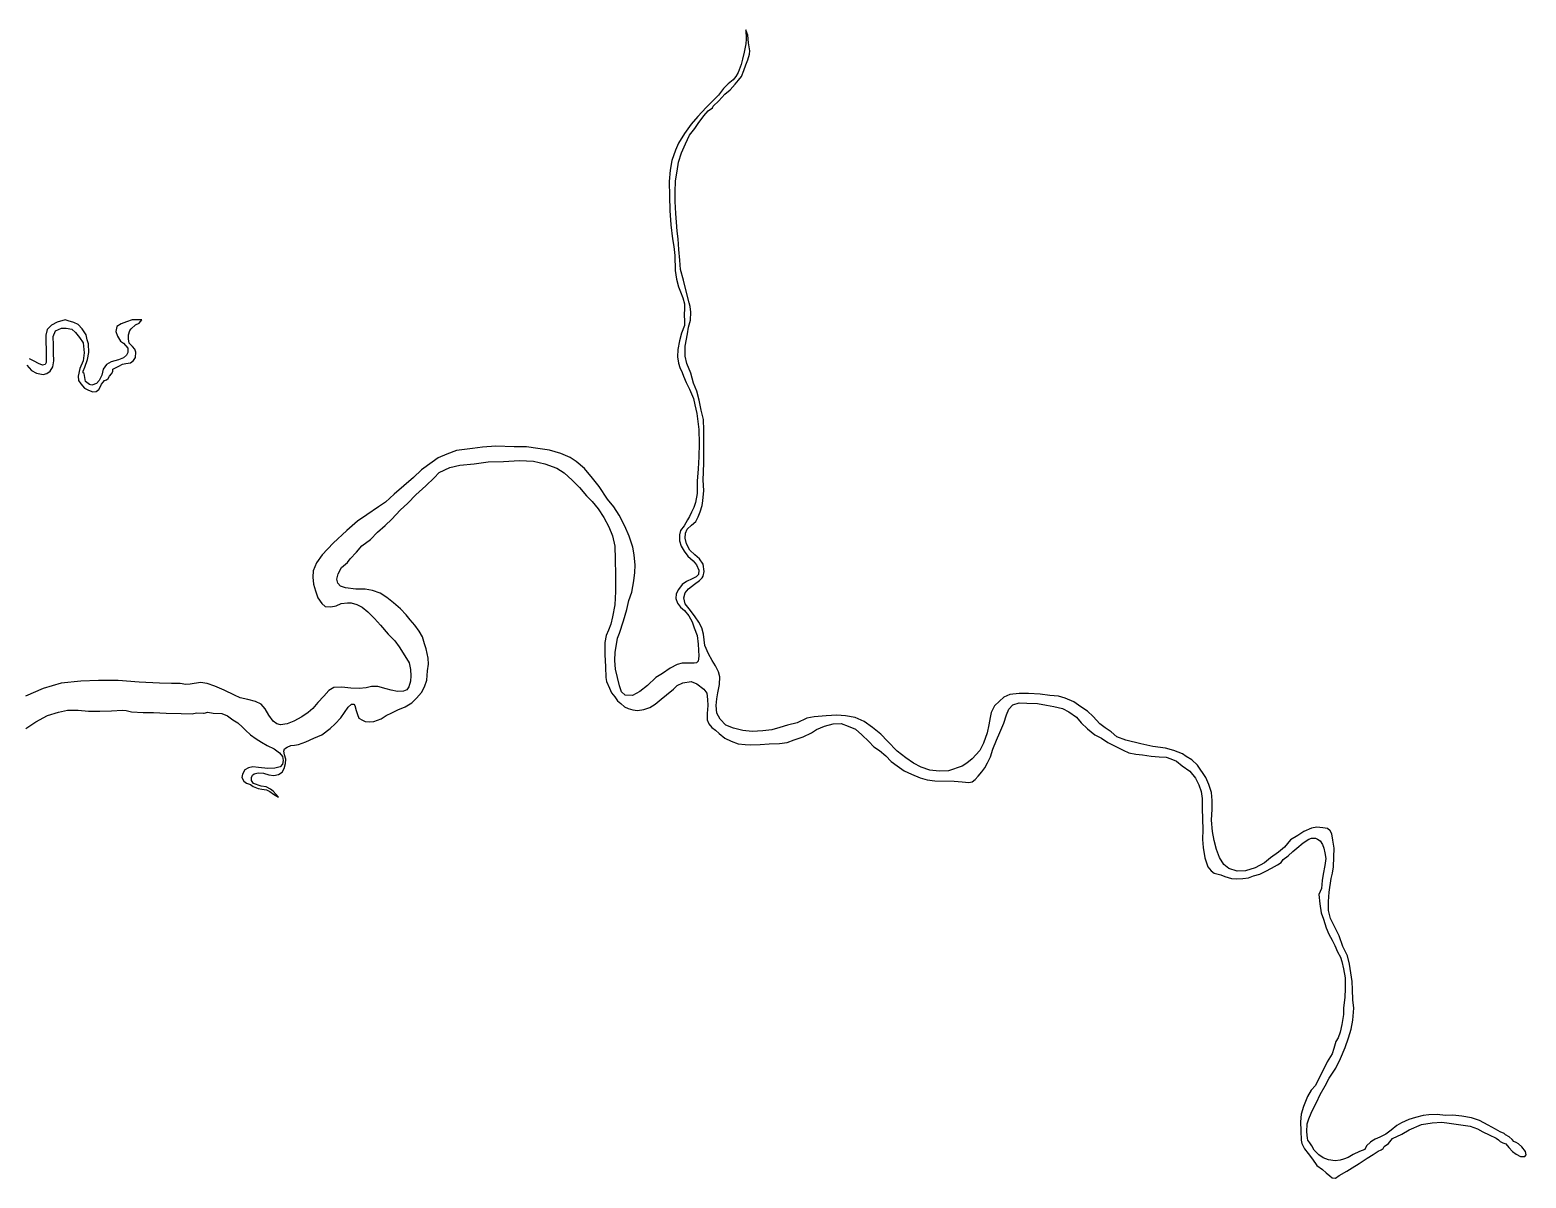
# Model space of a CAD drawing. Extents: x 283583 to 658922, y 889284 to 1241133.
# Drawn here: x 554129 to 563612, y 976464 to 983737 of the extents above; entities that cross this region are included whole.
import ezdxf

# ---------------------------------------------------------------- set-up
doc = ezdxf.new("R2010")
doc.units = 0
doc.header["$MEASUREMENT"] = 0
doc.layers.add('PUNTARENAS', color=7, linetype='Continuous')

msp = doc.modelspace()

# ---------------------------------------------------------------- linework, layer by layer
at = {"layer": 'PUNTARENAS', "color": 241}
for points in [[(554104, 979311.7), (554167, 979354.2), (554241.1, 979393), (554309.6, 979415.1), (554367, 979428), (554435.5, 979427.9), (554500.3, 979422.3), (554572.5, 979421.3), (554646.6, 979423), (554716.9, 979428.5), (554739.1, 979424.7), (554772.4, 979417.3), (554846.5, 979413.5), (554913.1, 979413.4), (554992.7, 979409.6), (555087.2, 979405.8), (555157.5, 979403.8), (555186.1, 979410.3), (555229.5, 979408.2), (555233.6, 979408.6), (555256.4, 979414.3), (555291.6, 979408.1), (555345.4, 979405.9), (555382.6, 979391.4), (555415.6, 979366.6), (555446.6, 979347.9), (555477.6, 979321), (555496.2, 979300.3), (555527.2, 979271.3), (555564.4, 979246.4), (555597.5, 979225.7), (555632.6, 979204.9), (555678.1, 979182.1), (555711.2, 979157.2), (555729.7, 979134.5), (555733.8, 979109.6), (555729.7, 979084.8), (555715.2, 979068.3), (555682.1, 979060.1), (555636.6, 979058.1), (555578.7, 979064.3), (555541.4, 979068.5), (555514.5, 979062.4), (555491.8, 979050), (555477.2, 979023.1), (555473.1, 979000.4), (555485.5, 978977.6), (555502, 978965.2), (555526.8, 978956.8), (555545.4, 978944.4), (555576.4, 978932), (555599.2, 978927.8), (555628.1, 978923.6), (555650.9, 978913.2), (555673.6, 978896.7), (555704.6, 978875.9), (555671.5, 978915.3), (555655, 978927.7), (555626.1, 978942.2), (555595, 978946.4), (555547.5, 978963), (555533, 978981.7), (555533.1, 979000.3), (555539.3, 979016.8), (555551.7, 979025.1), (555576.5, 979031.2), (555609.6, 979029.1), (555642.7, 979018.7), (555675.8, 979014.6), (555704.8, 979020.7), (555727.5, 979035.2), (555740, 979057.9), (555750.4, 979091), (555752.5, 979117.9), (555742.2, 979144.8), (555738.1, 979167.6), (555742.2, 979182), (555760.8, 979194.4), (555783.6, 979204.7), (555806.4, 979206.8), (555832.2, 979209.8), (555877.8, 979226.3), (555929.5, 979251.1), (555979.2, 979271.7), (556033, 979310.9), (556064.1, 979341.9), (556099.3, 979379.1), (556147, 979447.3), (556167.7, 979465.9), (556182.1, 979465.9), (556188.3, 979457.6), (556196.6, 979426.6), (556204.8, 979399.7), (556215.1, 979376.9), (556237.9, 979364.4), (556254.4, 979356.2), (556283.4, 979354), (556308.2, 979356.1), (556354.7, 979373.6), (556387.9, 979394.2), (556423.1, 979410.7), (556460.3, 979429.3), (556507.9, 979449.9), (556549.3, 979474.7), (556580.4, 979503.6), (556611.5, 979538.7), (556630.1, 979576), (556644.6, 979617.3), (556648.9, 979677.3), (556655.1, 979718.7), (556653.1, 979758), (556640.8, 979815.9), (556630.5, 979849), (556618.1, 979892.5), (556596.4, 979928.7), (556569.6, 979966), (556538.6, 979999.1), (556513.8, 980032.2), (556478.7, 980069.5), (556433.3, 980106.8), (556391.9, 980142), (556348.5, 980169), (556301, 980185.6), (556253.4, 980193.9), (556195.5, 980194), (556129.3, 980202.3), (556098.3, 980212.7), (556081.8, 980231.4), (556075.6, 980258.3), (556083.9, 980291.3), (556104.7, 980332.7), (556141.9, 980363.7), (556159.6, 980387.4), (556198.9, 980428.7), (556234.1, 980468), (556288, 980509.3), (556333.5, 980554.7), (556381.2, 980598.1), (556422.6, 980637.4), (556476.4, 980695.2), (556524.1, 980738.6), (556574.8, 980791.3), (556639, 980849.1), (556690.8, 980898.7), (556723.9, 980933.8), (556790.2, 980964.8), (556854.3, 980979.1), (556945.3, 980989.4), (557034.3, 981001.7), (557131.5, 981003.6), (557232.9, 981009.7), (557321.8, 981005.4), (557392.1, 980988.8), (557468.6, 980961.8), (557516.2, 980930.7), (557565.8, 980885.1), (557613.3, 980837.5), (557656.6, 980785.7), (557692.8, 980749.5), (557732, 980703.9), (557767.1, 980648), (557798.1, 980590.1), (557822.8, 980532.1), (557837.2, 980465.9), (557839.2, 980385.2), (557841.1, 980283.9), (557841, 980180.4), (557836.7, 980095.6), (557822.2, 980019.1), (557811.8, 979973.6), (557797.2, 979934.4), (557781.7, 979900.2), (557773.3, 979856.8), (557773.2, 979780.3), (557777.3, 979701.7), (557779.2, 979635.5), (557783.4, 979608.6), (557801.9, 979567.2), (557816.4, 979538.2), (557837, 979511.3), (557853.5, 979486.4), (557874.2, 979469.9), (557899, 979449.2), (557921.7, 979438.8), (557950.7, 979430.5), (557979.6, 979426.3), (558021, 979432.4), (558058.2, 979444.8), (558091.4, 979465.5), (558130.7, 979498.5), (558164.9, 979524.3), (558208.4, 979561.5), (558231.2, 979584.2), (558268.4, 979600.7), (558320.1, 979608.9), (558357.3, 979594.4), (558400.7, 979561.2), (558419.3, 979536.4), (558423.4, 979495), (558425.4, 979457.8), (558421.2, 979406.1), (558421.2, 979366.8), (558433.5, 979341.9), (558452.1, 979317.1), (558474.9, 979300.5), (558497.6, 979279.8), (558534.8, 979250.8), (558574.1, 979232.1), (558617.5, 979215.5), (558663, 979211.3), (558698.1, 979209.2), (558758.1, 979211.2), (558814, 979215.2), (558880.2, 979217.2), (558929.8, 979223.4), (558973.3, 979239.9), (559031.2, 979258.4), (559083, 979285.2), (559115.1, 979304.8), (559164.7, 979327.5), (559220.6, 979341.9), (559272.3, 979343.9), (559315.7, 979327.3), (559361.2, 979306.6), (559402.5, 979271.4), (559445.9, 979229.9), (559479, 979194.7), (559514.1, 979171.9), (559555.4, 979138.8), (559588.5, 979103.6), (559625.7, 979074.6), (559671.2, 979043.5), (559716.6, 979022.7), (559772.5, 978999.9), (559815.9, 978987.4), (559865.5, 978979.1), (559987.6, 978978.9), (560037.2, 978974.7), (560080.6, 978970.5), (560101.3, 978974.6), (560119.9, 978989.1), (560138.6, 979009.8), (560163.5, 979036.6), (560182.1, 979063.5), (560198.7, 979094.5), (560218.4, 979132.7), (560232.9, 979180.3), (560255.8, 979238.2), (560276.5, 979285.7), (560301.4, 979345.7), (560320.1, 979397.4), (560334.6, 979434.6), (560359.5, 979461.4), (560398.8, 979473.8), (560448.4, 979471.7), (560516.7, 979469.5), (560572.5, 979459.1), (560620.1, 979450.7), (560673.9, 979438.3), (560715.2, 979417.5), (560762.7, 979384.4), (560791.7, 979347.1), (560833, 979309.8), (560878.4, 979272.5), (560921.8, 979249.7), (560961.1, 979222.8), (561012.8, 979197.9), (561058.3, 979175.1), (561095.5, 979158.5), (561138.9, 979150.1), (561180.3, 979143.9), (561237.1, 979136.5), (561286.8, 979132.3), (561330.2, 979130.2), (561361.2, 979119.8), (561396.4, 979105.3), (561433.6, 979074.2), (561481.1, 979041.1), (561516.2, 978997.6), (561538.9, 978954.1), (561553.3, 978912.7), (561559.5, 978867.2), (561559.4, 978807.2), (561561.4, 978736.9), (561563.3, 978672.8), (561561.2, 978608.6), (561565.3, 978556.9), (561575.5, 978492.8), (561596.1, 978434.8), (561616.8, 978410), (561635.4, 978395.5), (561676.7, 978385.1), (561703.6, 978374.7), (561745, 978362.3), (561778.1, 978360.1), (561816.3, 978361.1), (561853.6, 978365.2), (561884.6, 978377.6), (561923.9, 978387.9), (561963.3, 978408.5), (561998.4, 978427.1), (562037.8, 978447.7), (562060.5, 978462.2), (562073, 978482.8), (562104, 978505.5), (562135.1, 978532.4), (562160, 978553), (562199.3, 978588.1), (562234.5, 978610.9), (562253.1, 978617), (562277.9, 978617), (562290.3, 978610.8), (562306.9, 978600.4), (562321.3, 978577.6), (562329.6, 978552.8), (562337.8, 978523.8), (562344, 978488.7), (562337.7, 978443.2), (562327.3, 978389.4), (562320, 978349.1), (562315.8, 978297.4), (562299.2, 978260.2), (562305.3, 978200.2), (562313.5, 978144.3), (562327.9, 978102.9), (562344.4, 978049.1), (562363, 978007.7), (562383.6, 977970.5), (562400.1, 977937.3), (562416.6, 977895.9), (562435.2, 977862.8), (562445.5, 977835.9), (562455.8, 977788.3), (562466, 977732.5), (562465.9, 977664.2), (562463.8, 977608.4), (562455.4, 977542.2), (562454.3, 977499.8), (562443.9, 977435.7), (562433.5, 977388.1), (562421.1, 977353), (562406.5, 977328.2), (562394.1, 977284.7), (562383.7, 977249.6), (562352.6, 977200), (562325.6, 977146.2), (562296.6, 977090.4), (562277.9, 977049.1), (562251, 977020.2), (562226.1, 976980.9), (562201.2, 976916.8), (562186.7, 976869.2), (562182.5, 976819.6), (562184.5, 976763.7), (562186.5, 976703.8), (562190.5, 976683.3), (562193.3, 976679.1), (562208.6, 976647.8), (562231.5, 976619), (562258.3, 976582.6), (562287, 976542.3), (562321.4, 976517.3), (562344.4, 976496.2), (562369.3, 976477.1), (562382.7, 976465.5), (562403.7, 976463.6), (562428.7, 976478.9), (562476.6, 976507.6), (562509.2, 976528.6), (562555.2, 976555.4), (562605.1, 976589.8), (562643.4, 976612.7), (562676, 976633.7), (562694.2, 976642), (562707.5, 976651.7), (562713.2, 976664.1), (562739.6, 976682.3), (562766.1, 976714.1), (562825.6, 976742.7), (562871.6, 976769.5), (562950.2, 976802), (563017.2, 976813.4), (563078.6, 976817.1), (563124.5, 976811.3), (563258.6, 976792), (563304.6, 976774.7), (563339, 976757.4), (563379.2, 976738.2), (563423.3, 976717), (563437.9, 976705.8), (563448.7, 976695.9), (563465.5, 976686.2), (563483.5, 976679.7), (563503.6, 976657.8), (563527.2, 976632.3), (563548.9, 976616), (563577.9, 976599.6), (563605.2, 976599.6), (563612.4, 976610.5), (563608.8, 976632.2), (563585.3, 976661.3), (563563.5, 976679.5), (563550.1, 976688), (563535, 976695), (563524.9, 976707), (563505.2, 976724.9), (563482.8, 976738.4), (563477.1, 976740.9), (563476.1, 976743.3), (563474.1, 976744.9), (563448.2, 976757.2), (563417.6, 976772.6), (563371.6, 976799.5), (563318, 976828.3), (563266.3, 976845.6), (563205, 976855.3), (563147.6, 976861.1), (563101.6, 976859.2), (563049.9, 976867), (562996.2, 976865.1), (562959.8, 976859.4), (562911.9, 976848), (562869.8, 976834.6), (562821.8, 976813.6), (562793.1, 976796.4), (562756.6, 976767.7), (562724, 976741), (562685.7, 976721.8), (562655, 976710.4), (562633.9, 976697), (562627.4, 976690.5), (562601.3, 976668.3), (562589.8, 976645.3), (562557.2, 976632), (562517, 976612.9), (562484.4, 976593.8), (562455.6, 976584.2), (562434.5, 976576.6), (562402, 976572.8), (562359.8, 976578.6), (562325.4, 976592.1), (562298.6, 976611.3), (562269.9, 976640), (562254.6, 976666.9), (562241.2, 976686), (562229.4, 976702.8), (562227.8, 976716.1), (562222.7, 976756.5), (562224.9, 976806.1), (562235.2, 976839.2), (562249.8, 976874.3), (562262.2, 976901.2), (562285, 976942.5), (562307.8, 976992.2), (562338.9, 977048), (562363.8, 977095.5), (562407.4, 977159.6), (562435.4, 977220.6), (562466.5, 977290.8), (562487.2, 977352.9), (562503.9, 977406.6), (562514.3, 977464.5), (562520.6, 977539), (562514.5, 977592.8), (562512.5, 977659), (562510.5, 977708.6), (562502.3, 977764.5), (562494.1, 977818.3), (562479.7, 977872.1), (562450.8, 977930), (562427.1, 977997.3), (562402.3, 978049), (562373.5, 978107), (562361.1, 978158.7), (562359.1, 978216.6), (562365.4, 978274.5), (562377.9, 978361.4), (562386.2, 978394.5), (562392.5, 978435.9), (562394.7, 978495.8), (562396.8, 978553.8), (562388.6, 978603.4), (562380.4, 978644.8), (562370.1, 978663.4), (562353.5, 978677.9), (562324.6, 978682.1), (562285.3, 978686.3), (562252.2, 978680.1), (562204.6, 978659.5), (562165.2, 978634.7), (562119.7, 978605.8), (562080.3, 978560.4), (562043.1, 978527.3), (561993.4, 978492.2), (561954, 978461.3), (561896.1, 978428.2), (561834, 978409.7), (561780.2, 978407.7), (561728.5, 978424.3), (561697.5, 978449.2), (561669.6, 978493.7), (561651.1, 978545.4), (561634.6, 978601.3), (561624.4, 978659.2), (561618.2, 978731.6), (561622.5, 978799.9), (561622.5, 978855.8), (561618.5, 978905.4), (561602, 978957.1), (561583.4, 979000.6), (561529.8, 979079.3), (561494.6, 979112.4), (561457.4, 979135.2), (561435.7, 979150.8), (561379.9, 979171.5), (561326.2, 979188.1), (561247.6, 979198.6), (561171.1, 979215.2), (561075.9, 979238.1), (561018, 979258.9), (560982.9, 979290), (560943.6, 979316.9), (560910.6, 979341.8), (560869.3, 979387.3), (560832.1, 979420.5), (560790.8, 979449.5), (560745.3, 979480.6), (560691.5, 979503.4), (560649.2, 979516.9), (560593.3, 979521.1), (560533.3, 979529.5), (560458.9, 979533.7), (560398.9, 979533.8), (560341, 979527.6), (560301.6, 979511.2), (560274.7, 979484.3), (560243.6, 979455.4), (560222.9, 979412), (560216.7, 979380.9), (560208.3, 979335.5), (560195.8, 979283.8), (560173, 979219.7), (560150.2, 979172.1), (560102.5, 979120.5), (560067.3, 979091.6), (560038.4, 979073), (559951.4, 979044.1), (559893.5, 979042.1), (559833.5, 979048.4), (559777.7, 979067.1), (559730.2, 979092), (559680.6, 979125.2), (559626.8, 979168.7), (559565.9, 979231.8), (559522.5, 979275.3), (559470.9, 979318.8), (559417.1, 979356.1), (559359.3, 979381), (559299.3, 979391.5), (559243.4, 979395.7), (559175.2, 979391.6), (559100.7, 979385.5), (559052.9, 979376.7), (558993.1, 979348.4), (558931, 979332), (558883.4, 979317.5), (558831.7, 979303.1), (558775.8, 979297), (558707.6, 979293), (558647.6, 979299.2), (558589.7, 979313.8), (558540.1, 979332.5), (558504.9, 979369.8), (558484.3, 979409.1), (558478.2, 979456.7), (558482.4, 979500.1), (558489.7, 979538.4), (558500.1, 979590.1), (558502.2, 979639.7), (558494, 979670.7), (558475.4, 979708), (558452.7, 979743.2), (558430, 979784.6), (558407.3, 979838.4), (558399.1, 979908.7), (558388.8, 979950.1), (558368.2, 979985.3), (558345.5, 980018.4), (558316.6, 980059.9), (558281.5, 980101.3), (558273.2, 980138.5), (558281.6, 980171.6), (558304.4, 980196.4), (558341.6, 980225.3), (558372.7, 980250.1), (558391.3, 980266.6), (558396.5, 980275.9), (558402.7, 980306.9), (558396.6, 980352.4), (558373.9, 980385.6), (558342.9, 980412.5), (558311.9, 980441.5), (558291.3, 980480.8), (558283.1, 980518.1), (558285.2, 980549.1), (558295.5, 980573.9), (558322.5, 980600.8), (558349.4, 980623.5), (558363.9, 980652.4), (558378.4, 980683.4), (558390.9, 980724.8), (558394, 980754.8), (558400.3, 980818.9), (558396.3, 980885.1), (558398.4, 980936.8), (558400.5, 980994.7), (558400.8, 981201.6), (558398.8, 981269.8), (558384.4, 981327.8), (558372.1, 981391.9), (558355.6, 981449.8), (558336.1, 981498.5), (558317.5, 981562.6), (558292.8, 981624.7), (558282.5, 981670.2), (558282.6, 981734.4), (558297.2, 981812.9), (558303.4, 981854.3), (558315.9, 981897.7), (558318, 981949.4), (558313.9, 981984.6), (558307.8, 982007.4), (558283.1, 982106.7), (558272.8, 982152.2), (558253.2, 982219.5), (558249.2, 982279.5), (558243, 982345.7), (558239, 982413.9), (558232.8, 982461.5), (558226.7, 982519.4), (558223.7, 982574.3), (558219.7, 982650.8), (558219.7, 982708.7), (558221.9, 982781.1), (558231.3, 982842.1), (558239.6, 982900), (558258.3, 982957.9), (558285.3, 983015.8), (558310.2, 983069.6), (558343.3, 983113), (558364.1, 983144), (558401.4, 983193.6), (558428.3, 983224.6), (558455.2, 983243.1), (558459.4, 983253.5), (558496.6, 983288.6), (558533.9, 983329.9), (558567.1, 983358.8), (558600.2, 983393.9), (558620.9, 983418.7), (558639.6, 983441.5), (558654.1, 983480.8), (558666.6, 983515.9), (558679, 983546.9), (558689.4, 983584.1), (558692.9, 983605.1), (558683.3, 983656.5), (558679.2, 983704.1), (558666.8, 983737.2), (558668.8, 983679.3), (558666.7, 983648.3), (558656.3, 983596.6), (558645.9, 983551.1), (558637.6, 983518), (558618.9, 983468.4), (558604.4, 983441.5), (558587.8, 983420.9), (558554.7, 983396.1), (558525.7, 983367.2), (558494.6, 983323.8), (558415.9, 983245.3), (558362.1, 983189.5), (558320.6, 983139.9), (558279.2, 983082), (558240.8, 983019), (558222.1, 982975.6), (558197.2, 982909.4), (558186.8, 982849.4), (558180.5, 982777), (558182.5, 982683.9), (558184.4, 982592.9), (558192.6, 982501.9), (558202.8, 982412.9), (558211, 982365.4), (558217.1, 982307.4), (558220.1, 982213.3), (558228.3, 982157.4), (558240.7, 982109.9), (558253, 982078.8), (558267.5, 982039.5), (558277.8, 982002.2), (558277.7, 981971.2), (558275.6, 981934), (558277.6, 981890.5), (558277.6, 981865.7), (558258.9, 981816.1), (558246.4, 981768.5), (558236, 981712.7), (558233.9, 981667.2), (558240, 981625.8), (558248.3, 981598.9), (558262.7, 981567.9), (558273, 981543), (558289.5, 981503.7), (558310.1, 981462.3), (558334.9, 981402.3), (558343.1, 981363), (558357.5, 981307.1), (558363.7, 981257.5), (558368.8, 981206.8), (558370.7, 981117.8), (558368.5, 981033), (558364.3, 980956.5), (558358, 980877.9), (558357.9, 980801.4), (558347.5, 980743.5), (558337.1, 980712.4), (558322.6, 980681.4), (558310.1, 980654.6), (558296.6, 980632.9), (558275.9, 980595.7), (558253.1, 980566.7), (558246.9, 980537.8), (558246.8, 980500.5), (558257.1, 980467.4), (558275.7, 980434.3), (558298.4, 980403.2), (558333.5, 980374.2), (558354.2, 980349.4), (558368.6, 980314.2), (558366.5, 980287.3), (558352, 980272.9), (558327.2, 980260.5), (558292, 980244), (558263, 980223.3), (558240.2, 980192.3), (558225.7, 980165.5), (558223.6, 980134.4), (558233.9, 980105.5), (558252.5, 980080.6), (558277.3, 980059.9), (558306.2, 980024.7), (558326.8, 979987.4), (558339.2, 979950.2), (558357.7, 979900.5), (558365.9, 979846.7), (558370, 979770.2), (558365.8, 979739.2), (558353.4, 979726.8), (558338.9, 979724.7), (558264.4, 979724.8), (558231.3, 979716.6), (558187.9, 979693.9), (558138.2, 979660.9), (558096.8, 979634), (558042.9, 979584.5), (557995.3, 979545.2), (557949.7, 979520.5), (557902.2, 979522.6), (557879.5, 979543.3), (557867.1, 979582.6), (557854.7, 979634.3), (557840.3, 979688.1), (557836.3, 979741.9), (557838.4, 979795.7), (557846.7, 979843.3), (557853, 979884.6), (557865.5, 979915.6), (557892.5, 979994.2), (557913.2, 980066.6), (557925.7, 980122.4), (557945.4, 980175.1), (557957.9, 980247.5), (557964.2, 980299.2), (557966.3, 980346.8), (557960.2, 980410.9), (557949.9, 980460.6), (557927.3, 980530.9), (557900.5, 980593), (557863.3, 980663.4), (557830.3, 980715.2), (557791.1, 980764.9), (557736.4, 980844.6), (557695.1, 980898.4), (557645.5, 980958.5), (557591.8, 981004), (557554.6, 981028.9), (557494.6, 981053.8), (557422.2, 981074.6), (557347.8, 981085), (557277.5, 981095.5), (557198.9, 981095.6), (557083, 981099.9), (556998.2, 981093.8), (556934.1, 981085.6), (556832.4, 981071.9), (556772.7, 981050.6), (556716.8, 981025.9), (556678.5, 980998), (556612.3, 980950.5), (556560.5, 980900.9), (556500.4, 980849.3), (556438.3, 980795.6), (556382.4, 980746), (556338.9, 980715.1), (556264.4, 980665.5), (556206.4, 980624.2), (556138.1, 980566.4), (556051.1, 980485.8), (555982.7, 980411.4), (555946.5, 980360.8), (555925.7, 980311.2), (555923.6, 980269.8), (555927.7, 980226.4), (555940, 980182.9), (555954.4, 980139.5), (555979.2, 980104.3), (555999.9, 980085.6), (556037.1, 980083.5), (556070.2, 980089.7), (556101.3, 980104.1), (556142.6, 980108.2), (556165.4, 980108.2), (556200.5, 980097.8), (556235.7, 980081.2), (556270.8, 980050.1), (556314.2, 980008.7), (556351.4, 979967.3), (556400.9, 979909.3), (556442.3, 979867.9), (556469.1, 979828.5), (556506.3, 979772.6), (556533.1, 979727.1), (556541.3, 979685.7), (556543.3, 979644.3), (556541.2, 979611.2), (556530.8, 979576.1), (556518.4, 979557.5), (556497.7, 979547.2), (556458.4, 979545.2), (556419.1, 979553.5), (556387, 979562.8), (556335.4, 979577.4), (556294, 979577.4), (556260.9, 979569.2), (556215.4, 979565.1), (556163.7, 979567.3), (556105.7, 979573.5), (556056.1, 979571.5), (556025, 979553), (555991.9, 979515.8), (555954.6, 979476.5), (555923.5, 979439.3), (555892.5, 979412.5), (555853.1, 979385.6), (555801.4, 979358.8), (555760, 979342.3), (555718.6, 979334.1), (555693.8, 979340.3), (555671.1, 979359), (555644.2, 979396.2), (555621.5, 979435.6), (555594.7, 979466.6), (555559.5, 979483.2), (555509.9, 979495.7), (555462.4, 979506.1), (555425.1, 979522.7), (555361.1, 979553.8), (555301.1, 979580.8), (555253.6, 979597.4), (555210.1, 979603.7), (555146, 979593.4), (555118.3, 979590), (555081.8, 979596.5), (555026.3, 979596.5), (554950.4, 979599.4), (554822.7, 979605.1), (554689.4, 979616.4), (554563.5, 979616.6), (554452.4, 979611.2), (554328.4, 979598.4), (554213.5, 979565.2), (554102.4, 979517.2)], [(554110.7, 981613.8), (554140.2, 981580.4), (554171.7, 981561.9), (554212.4, 981554.4), (554236.5, 981560), (554258.7, 981574.7), (554273.6, 981602.5), (554281, 981641.4), (554279.2, 981689.5), (554279.3, 981739.5), (554277.5, 981795), (554292.4, 981832), (554329.4, 981848.6), (554359, 981848.6), (554394.2, 981841.2), (554418.3, 981820.8), (554444.1, 981789.3), (554466.3, 981754.1), (554473.6, 981691.1), (554466.2, 981641.1), (554445.7, 981593), (554434.6, 981543), (554436.4, 981515.3), (554453, 981494.9), (554475.2, 981467.1), (554501.1, 981454.1), (554528.8, 981444.8), (554549.2, 981446.6), (554565.9, 981459.6), (554575.2, 981474.4), (554582.6, 981492.9), (554593.7, 981505.8), (554603, 981516.9), (554614.1, 981520.6), (554625.2, 981528), (554634.5, 981542.8), (554645.6, 981559.4), (554654.9, 981574.2), (554654.9, 981587.2), (554675.3, 981598.3), (554692, 981607.5), (554716.1, 981620.4), (554738.3, 981624.1), (554766.1, 981627.8), (554786.4, 981642.6), (554797.6, 981661.1), (554801.3, 981696.2), (554793.9, 981714.7), (554779.1, 981731.4), (554758.8, 981753.7), (554755.1, 981779.6), (554753.3, 981805.5), (554762.6, 981833.3), (554771.9, 981844.4), (554797.8, 981868.4), (554821.9, 981879.5), (554838.6, 981901.7), (554796, 981901.7), (554777.5, 981899.9), (554742.3, 981888.8), (554707.1, 981875.9), (554681.2, 981859.3), (554673.7, 981826), (554684.8, 981796.3), (554703.3, 981764.9), (554723.6, 981751.9), (554749.5, 981720.4), (554749.5, 981694.4), (554742, 981675.9), (554723.5, 981659.3), (554690.2, 981648.2), (554643.9, 981635.3), (554614.2, 981616.9), (554593.8, 981587.3), (554584.5, 981550.3), (554567.8, 981517), (554551.1, 981496.6), (554521.5, 981487.4), (554506.7, 981491.1), (554480.8, 981509.7), (554473.5, 981561.5), (554466.1, 981565.2), (554466.1, 981574.5), (554477.2, 981600.4), (554493.9, 981650.3), (554503.2, 981692.9), (554501.5, 981748.5), (554492.2, 981774.4), (554484.9, 981805.9), (554460.9, 981842.9), (554435, 981870.7), (554407.2, 981883.7), (554372.1, 981894.9), (554353.6, 981900.5), (554301.7, 981885.7), (554266.5, 981867.2), (554238.7, 981839.5), (554231.2, 981804.3), (554231.2, 981765.5), (554233, 981708.1), (554232.9, 981630.3), (554225.5, 981617.4), (554208.8, 981613.7), (554182.9, 981623), (554157, 981637.8), (554127.4, 981654.5)]]:
    msp.add_lwpolyline(points, dxfattribs=at)

doc.saveas('drawing.dxf')
